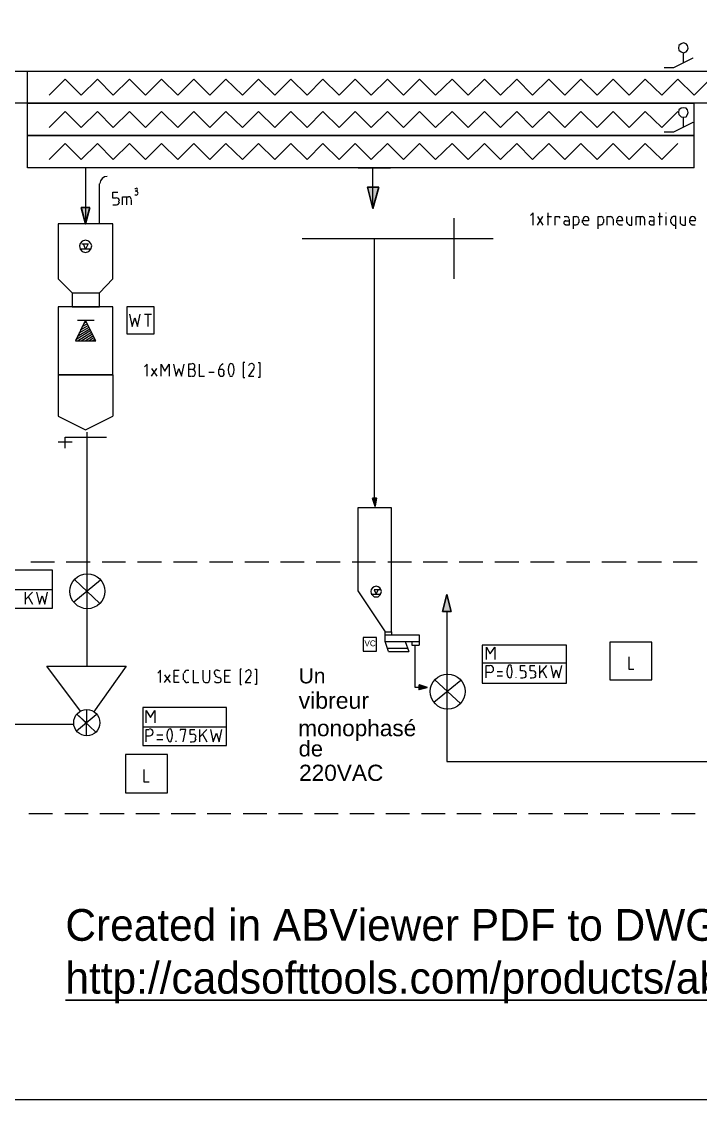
# Model space of a CAD drawing. Header units: millimetres. Extents: x 7 to 416, y 7 to 290.
# Drawn here: x 276.3 to 330, y 6.6 to 91.7 of the extents above; entities that cross this region are included whole.
import ezdxf

# ---------------------------------------------------------------- set-up
doc = ezdxf.new("R2010")
doc.units = ezdxf.units.MM
doc.header["$MEASUREMENT"] = 0
doc.layers.get('0').update_dxf_attribs({"linetype": 'CONTINUOUS'})
doc.styles.add('Arial$001', font='arial.ttf', dxfattribs={"height": 1.786464})

# ---------------------------------------------------------------- blocks, each defined once
blk = doc.blocks.new('Soft Gold')
at = {"color": 0, "true_color": 0x000001, "insert": (0, 0), "char_height": 0.05, "attachment_point": 1}
blk.add_mtext('Created in ABViewer PDF to DWG Converter by CADSoftTools\\P\\Lhttp://cadsofttools.com/products/abviewer/\\l', dxfattribs=at)

msp = doc.modelspace()

# ---------------------------------------------------------------- hatches: boundary and pattern name
at = {"true_color": 0x000007}
for points in [[(304.552, 78.628), (303.659, 78.628), (304.089, 76.941)], [(281.718, 77.023), (281.04, 77.023), (281.371, 75.716)], [(304.039, 54.057), (304.37, 54.057), (304.254, 53.428)], [(309.582, 45.122), (310.261, 45.122), (309.93, 46.446)]]:
    msp.add_hatch(color=0, dxfattribs=at).paths.add_polyline_path(points)
h = msp.add_hatch(color=0, dxfattribs=at)
h.paths.add_polyline_path([(307.729, 39.331), (308.358, 39.116), (307.729, 39.116)])
h.paths.add_polyline_path([(308.358, 39.116), (307.729, 39.116), (307.729, 38.95)])

# ---------------------------------------------------------------- linework, layer by layer
at = {"color": 0, "linetype": 'Continuous', "lineweight": 15, "true_color": 0x000007}
for points in [[(6.685, 6.585), (413.063, 6.585), (413.063, 290.091), (6.685, 290.091)], [(328.991, 89.598), (328.941, 89.814), (328.826, 89.946), (328.61, 90.029), (328.445, 89.946), (328.263, 89.814), (328.23, 89.598), (328.263, 89.433), (328.445, 89.301), (328.61, 89.218), (328.826, 89.301), (328.941, 89.433)], [(328.991, 84.519), (328.941, 84.734), (328.826, 84.866), (328.61, 84.899), (328.445, 84.866), (328.263, 84.734), (328.23, 84.519), (328.263, 84.353), (328.445, 84.188), (328.61, 84.138), (328.826, 84.188), (328.941, 84.353)], [(280.312, 69.18), (282.479, 69.18), (282.479, 70.289), (283.538, 71.397), (283.538, 75.716), (279.22, 75.716), (279.22, 71.397), (280.312, 70.289)], [(281.884, 73.979), (281.801, 74.177), (281.635, 74.359), (281.371, 74.442), (281.122, 74.359), (280.957, 74.177), (280.907, 73.979), (280.957, 73.714), (281.122, 73.549), (281.371, 73.466), (281.635, 73.549), (281.801, 73.714)], [(279.22, 69.18), (279.22, 63.803), (283.538, 63.803), (283.538, 69.18)], [(284.63, 67.029), (286.798, 67.029), (286.798, 69.18), (284.63, 69.18)], [(280.576, 66.483), (282.181, 66.483), (281.371, 68.121)]]:
    msp.add_lwpolyline(points, close=True, dxfattribs=at)
for points in [[(327.849, 88.076), (329.372, 88.837), (329.372, 88.837)], [(328.61, 88.457), (328.61, 89.218), (328.61, 89.218)], [(239.442, 85.247), (239.442, 87.778), (276.804, 87.778)], [(276.804, 85.247), (276.804, 87.778), (276.804, 87.778)], [(276.804, 87.778), (395.243, 87.778), (395.243, 87.778)], [(276.804, 85.247), (276.804, 87.778), (276.804, 87.778)], [(327.088, 88.076), (327.849, 88.076), (327.849, 88.076)], [(279.766, 87.15), (278.492, 85.876), (278.492, 85.876)], [(281.04, 85.876), (279.766, 87.15), (279.766, 87.15)], [(282.314, 87.15), (281.04, 85.876), (281.04, 85.876)], [(283.571, 85.876), (282.314, 87.15), (282.314, 87.15)], [(284.845, 87.15), (283.571, 85.876), (283.571, 85.876)], [(286.119, 85.876), (284.845, 87.15), (284.845, 87.15)], [(287.393, 87.15), (286.119, 85.876), (286.119, 85.876)], [(288.668, 85.876), (287.393, 87.15), (287.393, 87.15)], [(289.925, 87.15), (288.668, 85.876), (288.668, 85.876)], [(291.199, 85.876), (289.925, 87.15), (289.925, 87.15)], [(292.473, 87.15), (291.199, 85.876), (291.199, 85.876)], [(293.78, 85.876), (292.473, 87.15), (292.473, 87.15)], [(295.054, 87.15), (293.78, 85.876), (293.78, 85.876)], [(296.329, 85.876), (295.054, 87.15), (295.054, 87.15)], [(298.877, 85.876), (297.603, 87.15), (296.329, 85.876)], [(300.134, 87.15), (298.877, 85.876), (298.877, 85.876)], [(301.408, 85.876), (300.134, 87.15), (300.134, 87.15)], [(302.682, 87.15), (301.408, 85.876), (301.408, 85.876)], [(303.956, 85.876), (302.682, 87.15), (302.682, 87.15)], [(305.23, 87.15), (303.956, 85.876), (303.956, 85.876)], [(306.488, 85.876), (305.23, 87.15), (305.23, 87.15)], [(307.762, 87.15), (306.488, 85.876), (306.488, 85.876)], [(309.036, 85.876), (307.762, 87.15), (307.762, 87.15)], [(310.343, 87.15), (309.036, 85.876), (309.036, 85.876)], [(311.617, 85.876), (310.343, 87.15), (310.343, 87.15)], [(312.891, 87.15), (311.617, 85.876), (311.617, 85.876)], [(314.165, 85.876), (312.891, 87.15), (312.891, 87.15)], [(316.697, 85.876), (315.44, 87.15), (314.165, 85.876)], [(317.971, 87.15), (316.697, 85.876), (316.697, 85.876)], [(319.245, 85.876), (317.971, 87.15), (317.971, 87.15)], [(320.519, 87.15), (319.245, 85.876), (319.245, 85.876)], [(321.793, 85.876), (320.519, 87.15), (320.519, 87.15)], [(323.051, 87.15), (321.793, 85.876), (321.793, 85.876)], [(324.325, 85.876), (323.051, 87.15), (323.051, 87.15)], [(326.906, 85.876), (325.599, 87.15), (324.325, 85.876)], [(328.18, 87.15), (326.906, 85.876), (326.906, 85.876)], [(329.454, 85.876), (328.18, 87.15), (328.18, 87.15)], [(330.728, 87.15), (329.454, 85.876), (329.454, 85.876)], [(276.804, 85.247), (239.442, 85.247), (239.442, 85.247)], [(276.804, 85.247), (329.454, 85.247), (329.454, 85.247)], [(276.804, 82.699), (276.804, 85.247), (276.804, 85.247)], [(395.243, 85.247), (276.804, 85.247), (276.804, 85.247)], [(329.454, 82.699), (329.454, 85.247), (329.454, 85.247)], [(279.766, 84.601), (278.492, 83.327), (278.492, 83.327)], [(281.04, 83.327), (279.766, 84.601), (279.766, 84.601)], [(282.314, 84.601), (281.04, 83.327), (281.04, 83.327)], [(283.571, 83.327), (282.314, 84.601), (282.314, 84.601)], [(284.845, 84.601), (283.571, 83.327), (283.571, 83.327)], [(286.119, 83.327), (284.845, 84.601), (284.845, 84.601)], [(287.393, 84.601), (286.119, 83.327), (286.119, 83.327)], [(288.668, 83.327), (287.393, 84.601), (287.393, 84.601)], [(289.925, 84.601), (288.668, 83.327), (288.668, 83.327)], [(291.199, 83.327), (289.925, 84.601), (289.925, 84.601)], [(292.473, 84.601), (291.199, 83.327), (291.199, 83.327)], [(293.78, 83.327), (292.473, 84.601), (292.473, 84.601)], [(295.054, 84.601), (293.78, 83.327), (293.78, 83.327)], [(296.329, 83.327), (295.054, 84.601), (295.054, 84.601)], [(298.877, 83.327), (297.603, 84.601), (296.329, 83.327)], [(300.134, 84.601), (298.877, 83.327), (298.877, 83.327)], [(301.408, 83.327), (300.134, 84.601), (300.134, 84.601)], [(302.682, 84.601), (301.408, 83.327), (301.408, 83.327)], [(303.956, 83.327), (302.682, 84.601), (302.682, 84.601)], [(305.23, 84.601), (303.956, 83.327), (303.956, 83.327)], [(306.488, 83.327), (305.23, 84.601), (305.23, 84.601)], [(307.762, 84.601), (306.488, 83.327), (306.488, 83.327)], [(309.036, 83.327), (307.762, 84.601), (307.762, 84.601)], [(310.343, 84.601), (309.036, 83.327), (309.036, 83.327)], [(311.617, 83.327), (310.343, 84.601), (310.343, 84.601)], [(312.891, 84.601), (311.617, 83.327), (311.617, 83.327)], [(314.165, 83.327), (312.891, 84.601), (312.891, 84.601)], [(316.697, 83.327), (315.44, 84.601), (314.165, 83.327)], [(317.971, 84.601), (316.697, 83.327), (316.697, 83.327)], [(319.245, 83.327), (317.971, 84.601), (317.971, 84.601)], [(320.519, 84.601), (319.245, 83.327), (319.245, 83.327)], [(321.793, 83.327), (320.519, 84.601), (320.519, 84.601)], [(323.051, 84.601), (321.793, 83.327), (321.793, 83.327)], [(324.325, 83.327), (323.051, 84.601), (323.051, 84.601)], [(328.18, 84.601), (326.906, 83.327), (325.599, 84.601), (324.325, 83.327)], [(327.849, 82.996), (329.372, 83.758), (329.372, 83.758)], [(328.61, 83.377), (328.61, 84.138), (328.61, 84.138)], [(276.804, 82.699), (329.454, 82.699), (329.454, 82.699)], [(276.804, 80.15), (276.804, 82.699), (276.804, 82.699)], [(329.454, 82.699), (276.804, 82.699), (276.804, 82.699)], [(327.088, 82.996), (327.849, 82.996), (327.849, 82.996)], [(329.454, 80.15), (329.454, 82.699), (329.454, 82.699)], [(279.766, 82.07), (278.492, 80.796), (278.492, 80.796)], [(281.04, 80.796), (279.766, 82.07), (279.766, 82.07)], [(282.314, 82.07), (281.04, 80.796), (281.04, 80.796)], [(283.571, 80.796), (282.314, 82.07), (282.314, 82.07)], [(284.845, 82.07), (283.571, 80.796), (283.571, 80.796)], [(286.119, 80.796), (284.845, 82.07), (284.845, 82.07)], [(287.393, 82.07), (286.119, 80.796), (286.119, 80.796)], [(288.668, 80.796), (287.393, 82.07), (287.393, 82.07)], [(289.925, 82.07), (288.668, 80.796), (288.668, 80.796)], [(291.199, 80.796), (289.925, 82.07), (289.925, 82.07)], [(292.473, 82.07), (291.199, 80.796), (291.199, 80.796)], [(293.78, 80.796), (292.473, 82.07), (292.473, 82.07)], [(295.054, 82.07), (293.78, 80.796), (293.78, 80.796)], [(296.329, 80.796), (295.054, 82.07), (295.054, 82.07)], [(298.877, 80.796), (297.603, 82.07), (296.329, 80.796)], [(300.134, 82.07), (298.877, 80.796), (298.877, 80.796)], [(301.408, 80.796), (300.134, 82.07), (300.134, 82.07)], [(302.682, 82.07), (301.408, 80.796), (301.408, 80.796)], [(303.956, 80.796), (302.682, 82.07), (302.682, 82.07)], [(305.23, 82.07), (303.956, 80.796), (303.956, 80.796)], [(306.488, 80.796), (305.23, 82.07), (305.23, 82.07)], [(307.762, 82.07), (306.488, 80.796), (306.488, 80.796)], [(309.036, 80.796), (307.762, 82.07), (307.762, 82.07)], [(310.343, 82.07), (309.036, 80.796), (309.036, 80.796)], [(311.617, 80.796), (310.343, 82.07), (310.343, 82.07)], [(312.891, 82.07), (311.617, 80.796), (311.617, 80.796)], [(314.165, 80.796), (312.891, 82.07), (312.891, 82.07)], [(316.697, 80.796), (315.44, 82.07), (314.165, 80.796)], [(317.971, 82.07), (316.697, 80.796), (316.697, 80.796)], [(319.245, 80.796), (317.971, 82.07), (317.971, 82.07)], [(320.519, 82.07), (319.245, 80.796), (319.245, 80.796)], [(321.793, 80.796), (320.519, 82.07), (320.519, 82.07)], [(323.051, 82.07), (321.793, 80.796), (321.793, 80.796)], [(324.325, 80.796), (323.051, 82.07), (323.051, 82.07)], [(328.18, 82.07), (326.906, 80.796), (325.599, 82.07), (324.325, 80.796)], [(329.454, 80.15), (276.804, 80.15), (276.804, 80.15)], [(281.371, 80.15), (281.371, 75.716), (281.371, 75.716)], [(302.93, 80.15), (305.479, 80.15), (305.479, 80.15)], [(304.089, 76.941), (304.089, 80.15), (304.089, 80.15)], [(310.476, 76.179), (310.476, 71.397), (310.476, 71.397)], [(316.747, 75.633), (316.747, 76.593), (316.532, 76.394)], [(317.078, 75.633), (317.508, 76.295), (317.508, 76.295)], [(317.078, 76.295), (317.508, 75.633), (317.508, 75.633)], [(317.855, 76.295), (318.186, 76.295), (318.186, 76.295)], [(317.938, 75.633), (317.938, 76.593), (317.938, 76.593)], [(318.484, 75.633), (318.484, 76.295), (318.815, 76.295), (318.815, 76.179)], [(319.196, 76.295), (319.378, 76.295), (319.378, 76.295)], [(319.576, 76.097), (319.576, 75.633), (319.295, 75.633)], [(319.295, 75.964), (319.576, 75.964), (319.576, 75.964)], [(319.924, 75.336), (319.924, 76.295), (320.139, 76.295)], [(320.354, 76.097), (320.354, 75.832), (320.354, 75.832)], [(320.635, 75.799), (320.635, 76.047), (320.635, 76.047)], [(321.115, 76.047), (321.115, 75.964), (320.635, 75.964)], [(321.876, 75.336), (321.876, 76.295), (322.091, 76.295)], [(322.29, 76.097), (322.29, 75.832), (322.29, 75.832)], [(322.588, 75.633), (322.588, 76.295), (322.852, 76.295)], [(323.051, 76.097), (323.051, 75.633), (323.051, 75.633)], [(323.349, 75.799), (323.349, 76.047), (323.349, 76.047)], [(323.812, 76.047), (323.812, 75.964), (323.349, 75.964)], [(324.11, 76.295), (324.11, 75.832), (324.11, 75.832)], [(324.325, 75.633), (324.54, 75.633), (324.54, 76.295)], [(324.871, 75.633), (324.871, 76.295), (325.351, 76.295)], [(325.218, 75.633), (325.218, 76.295), (325.218, 76.295)], [(325.549, 76.097), (325.549, 75.633), (325.549, 75.633)], [(325.897, 76.295), (326.112, 76.295), (326.112, 76.295)], [(326.277, 76.097), (326.277, 75.633), (326.029, 75.633)], [(326.029, 75.964), (326.277, 75.964), (326.277, 75.964)], [(326.608, 76.295), (326.956, 76.295), (326.956, 76.295)], [(326.741, 75.633), (326.741, 76.593), (326.741, 76.593)], [(327.254, 76.56), (327.254, 76.593), (327.254, 76.593)], [(327.254, 75.633), (327.254, 76.295), (327.254, 76.295)], [(327.585, 76.097), (327.585, 75.832), (327.585, 75.832)], [(328.015, 75.336), (328.015, 76.295), (327.8, 76.295)], [(328.346, 76.295), (328.346, 75.832), (328.346, 75.832)], [(328.528, 75.633), (328.776, 75.633), (328.776, 76.295)], [(329.107, 75.799), (329.107, 76.047), (329.107, 76.047)], [(329.537, 76.047), (329.537, 75.964), (329.107, 75.964)], [(320.139, 75.633), (319.924, 75.633), (319.924, 75.633)], [(321.115, 75.633), (320.817, 75.633), (320.817, 75.633)], [(322.091, 75.633), (321.876, 75.633), (321.876, 75.633)], [(323.812, 75.633), (323.531, 75.633), (323.531, 75.633)], [(327.8, 75.633), (328.015, 75.633), (328.015, 75.633)], [(329.537, 75.633), (329.289, 75.633), (329.289, 75.633)], [(281.073, 74.144), (281.586, 74.144), (281.371, 73.714), (281.205, 74.144)], [(298.496, 74.574), (313.57, 74.574), (313.57, 74.574)], [(281.801, 73.714), (280.957, 73.714), (280.957, 73.714)], [(280.312, 70.289), (282.479, 70.289), (282.479, 70.289)], [(280.742, 68.121), (282.049, 68.121), (282.049, 68.121)], [(280.825, 68.121), (281.933, 68.121), (281.933, 68.121)], [(284.845, 68.601), (285.06, 67.625), (285.276, 68.303), (285.491, 67.625), (285.689, 68.601)], [(286.037, 68.601), (286.583, 68.601), (286.583, 68.601)], [(286.335, 67.625), (286.335, 68.601), (286.335, 68.601)], [(280.609, 66.599), (281.801, 67.327), (281.801, 67.327)], [(280.742, 66.864), (281.718, 67.443), (281.718, 67.443)], [(280.874, 67.112), (281.668, 67.575), (281.668, 67.575)], [(280.99, 67.36), (281.586, 67.708), (281.586, 67.708)], [(281.122, 67.625), (281.503, 67.823), (281.503, 67.823)], [(281.255, 67.873), (281.453, 68.005), (281.453, 68.005)], [(280.742, 66.483), (281.85, 67.162), (281.85, 67.162)], [(281.04, 66.483), (281.933, 67.029), (281.933, 67.029)], [(281.338, 66.483), (282.016, 66.897), (282.016, 66.897)], [(281.635, 66.483), (282.049, 66.765), (282.049, 66.765)], [(281.933, 66.483), (282.132, 66.649), (282.132, 66.649)], [(293.962, 64.779), (293.83, 64.779), (293.83, 63.588), (293.962, 63.588)], [(295.021, 64.779), (295.137, 64.779), (295.137, 63.588), (295.021, 63.588)], [(286.252, 63.687), (286.252, 64.647), (286.037, 64.448)], [(286.583, 63.687), (287.013, 64.316), (287.013, 64.316)], [(286.583, 64.316), (287.013, 63.687), (287.013, 63.687)], [(287.344, 63.687), (287.344, 64.647), (287.642, 64.101), (287.989, 64.647), (287.989, 63.687)], [(288.32, 64.647), (288.535, 63.687), (288.75, 64.316), (288.965, 63.687), (289.164, 64.647)], [(289.76, 64.647), (289.511, 64.647), (289.511, 63.687)], [(289.76, 64.233), (289.511, 64.233), (289.511, 64.233)], [(290.355, 64.647), (290.355, 63.687), (290.785, 63.687)], [(291.116, 64.018), (291.547, 64.018), (291.547, 64.018)], [(291.878, 64.233), (291.878, 63.885), (291.878, 63.885)], [(292.093, 64.233), (291.878, 64.233), (291.878, 64.233)], [(292.308, 63.885), (292.308, 64.018), (292.308, 64.018)], [(294.674, 64.316), (294.26, 63.687), (294.674, 63.687)], [(283.538, 63.803), (279.22, 63.803), (279.22, 60.543), (281.371, 59.451), (283.538, 60.543)], [(283.538, 63.803), (283.538, 60.543), (283.538, 60.543)], [(289.511, 63.687), (289.76, 63.687), (289.76, 63.687)], [(279.766, 58.888), (283.025, 58.888), (283.025, 58.888)], [(279.766, 58.011), (279.766, 58.26), (279.766, 58.508), (279.766, 58.888)], [(279.22, 58.508), (280.312, 58.508), (280.312, 58.508)], [(309.93, 45.122), (309.93, 33.275), (349.194, 33.275)], [(287.311, 39.496), (287.311, 40.472), (287.096, 40.257)], [(287.609, 39.496), (288.072, 40.125), (288.072, 40.125)], [(287.609, 40.125), (288.072, 39.496), (288.072, 39.496)], [(288.783, 39.496), (288.37, 39.496), (288.37, 40.472), (288.783, 40.472)], [(288.701, 40.009), (288.37, 40.009), (288.37, 40.009)], [(289.131, 39.711), (289.131, 40.208), (289.131, 40.208)], [(289.379, 40.472), (289.545, 40.472), (289.545, 40.472)], [(289.892, 40.472), (289.892, 39.496), (290.322, 39.496)], [(290.653, 40.472), (290.653, 39.744), (290.653, 39.744)], [(291.199, 39.744), (291.199, 40.472), (291.199, 40.472)], [(291.629, 40.042), (291.927, 39.877), (291.927, 39.877)], [(292.821, 39.496), (292.39, 39.496), (292.39, 40.472), (292.821, 40.472)], [(292.721, 40.009), (292.39, 40.009), (292.39, 40.009)], [(293.698, 40.555), (293.582, 40.555), (293.582, 39.364), (293.698, 39.364)], [(294.426, 40.125), (293.995, 39.496), (294.426, 39.496)], [(294.757, 40.555), (294.889, 40.555), (294.889, 39.364), (294.757, 39.364)], [(289.545, 39.496), (289.379, 39.496), (289.379, 39.496)], [(280.444, 36.187), (273.66, 36.187), (273.66, 36.187)]]:
    msp.add_lwpolyline(points, dxfattribs=at)
at = {"color": 0, "linetype": 'Continuous', "lineweight": 15, "true_color": 0x000006}
for points in [[(282.479, 75.716), (282.479, 78.893), (282.479, 78.893)], [(324.292, 41.531), (324.292, 40.555), (324.705, 40.555)], [(285.987, 32.629), (285.987, 31.653), (286.417, 31.653)]]:
    msp.add_lwpolyline(points, dxfattribs=at)
at = {"color": 0, "linetype": 'Continuous', "lineweight": 15, "true_color": 0x000001}
for points in [[(285.276, 78.512), (285.358, 78.512), (285.358, 78.512)], [(283.786, 77.751), (283.538, 77.751), (283.538, 78.215), (283.919, 78.215)], [(284.001, 77.453), (284.001, 77.536), (284.001, 77.536)], [(284.299, 77.238), (284.299, 77.867), (284.763, 77.867)], [(284.63, 77.238), (284.63, 77.867), (284.63, 77.867)], [(284.978, 77.652), (284.978, 77.238), (284.978, 77.238)], [(285.358, 77.999), (285.276, 77.999), (285.276, 77.999)], [(285.358, 78.297), (285.309, 78.297), (285.309, 78.297)], [(283.538, 77.238), (283.786, 77.238), (283.786, 77.238)]]:
    msp.add_lwpolyline(points, dxfattribs=at)
at = {"color": 0, "linetype": 'Continuous', "lineweight": -2, "true_color": 0x000007}
for points in [[(304.552, 78.628), (303.659, 78.628), (304.089, 76.941)], [(281.718, 77.023), (281.04, 77.023), (281.371, 75.716)], [(304.039, 54.057), (304.37, 54.057), (304.254, 53.428)], [(309.582, 45.122), (310.261, 45.122), (309.93, 46.446)], [(307.729, 39.331), (308.358, 39.116), (307.729, 39.116)], [(308.358, 39.116), (307.729, 39.116), (307.729, 38.95)]]:
    msp.add_lwpolyline(points, close=True, dxfattribs=at)
at = {"color": 0, "linetype": 'Continuous', "lineweight": 5, "true_color": 0x000007}
for points in [[(304.205, 54.057), (304.205, 74.574), (304.205, 74.574)], [(281.503, 40.803), (281.503, 59.269), (281.503, 59.269)], [(282.562, 47.587), (280.444, 45.85), (280.444, 45.85)], [(280.527, 47.62), (282.479, 45.767), (282.479, 45.767)], [(305.313, 41.945), (305.048, 42.756), (305.048, 43.517), (305.561, 43.517), (305.561, 43.269)], [(305.048, 43.269), (307.729, 43.269), (307.729, 43.269)], [(305.048, 42.756), (307.729, 42.756), (307.729, 42.756)], [(306.62, 42.756), (306.918, 41.945), (306.918, 41.945)], [(307.166, 42.756), (307.166, 42.458), (307.729, 42.458)], [(307.729, 43.269), (307.729, 42.458), (307.729, 42.458)], [(305.23, 42.21), (306.835, 42.21), (306.835, 42.21)], [(305.313, 41.945), (306.918, 41.945), (306.918, 41.945)], [(307.431, 39.116), (307.431, 42.458), (307.431, 42.458)], [(280.99, 37.246), (278.326, 40.803), (284.597, 40.803), (282.016, 37.163)], [(311.022, 39.662), (308.904, 37.924), (308.904, 37.924)], [(308.986, 39.711), (310.989, 37.841), (310.989, 37.841)], [(308.358, 39.116), (307.431, 39.116), (307.431, 39.116)], [(282.231, 36.948), (280.659, 35.674), (280.659, 35.674)], [(281.453, 36.319), (280.692, 36.998), (282.181, 35.591)], [(281.453, 37.329), (281.42, 35.293), (281.42, 35.293)]]:
    msp.add_lwpolyline(points, dxfattribs=at)
for points in [[(304.37, 54.057), (304.039, 54.057), (304.254, 53.428)], [(302.897, 53.296), (302.897, 46.743), (305.048, 43.517), (305.561, 43.517), (305.561, 53.296)], [(303.311, 43.054), (303.311, 41.995), (304.37, 41.995), (304.37, 43.054)], [(307.729, 39.331), (307.729, 38.95), (308.358, 39.116)]]:
    msp.add_lwpolyline(points, close=True, dxfattribs=at)
at = {"color": 0, "linetype": 'Continuous', "lineweight": 20, "true_color": 0xbababa}
for points in [[(277.052, 49.027), (278.922, 49.027), (278.922, 49.027)], [(279.848, 49.027), (281.751, 49.027), (281.751, 49.027)], [(282.694, 49.027), (284.548, 49.027), (284.548, 49.027)], [(285.491, 49.027), (287.393, 49.027), (287.393, 49.027)], [(288.32, 49.027), (290.19, 49.027), (290.19, 49.027)], [(291.166, 49.027), (293.019, 49.027), (293.019, 49.027)], [(293.962, 49.027), (295.865, 49.027), (295.865, 49.027)], [(296.792, 49.027), (298.662, 49.027), (298.662, 49.027)], [(299.588, 49.027), (301.491, 49.027), (301.491, 49.027)], [(302.434, 49.027), (304.287, 49.027), (304.287, 49.027)], [(305.264, 49.027), (307.133, 49.027), (307.133, 49.027)], [(308.06, 49.027), (309.963, 49.027), (309.963, 49.027)], [(310.906, 49.027), (312.759, 49.027), (312.759, 49.027)], [(313.702, 49.027), (315.605, 49.027), (315.605, 49.027)], [(316.532, 49.027), (318.401, 49.027), (318.401, 49.027)], [(319.378, 49.027), (321.231, 49.027), (321.231, 49.027)], [(322.174, 49.027), (324.077, 49.027), (324.077, 49.027)], [(325.003, 49.027), (326.873, 49.027), (326.873, 49.027)], [(327.8, 49.027), (329.702, 49.027), (329.702, 49.027)], [(276.887, 29.155), (278.756, 29.155), (278.756, 29.155)], [(279.733, 29.155), (281.586, 29.155), (281.586, 29.155)], [(282.512, 29.155), (284.432, 29.155), (284.432, 29.155)], [(285.358, 29.155), (287.228, 29.155), (287.228, 29.155)], [(288.155, 29.155), (290.057, 29.155), (290.057, 29.155)], [(290.984, 29.155), (292.854, 29.155), (292.854, 29.155)], [(293.83, 29.155), (295.7, 29.155), (295.7, 29.155)], [(296.626, 29.155), (298.529, 29.155), (298.529, 29.155)], [(299.456, 29.155), (301.326, 29.155), (301.326, 29.155)], [(302.252, 29.155), (304.171, 29.155), (304.171, 29.155)], [(305.098, 29.155), (306.968, 29.155), (306.968, 29.155)], [(307.927, 29.155), (309.797, 29.155), (309.797, 29.155)], [(310.724, 29.155), (312.643, 29.155), (312.643, 29.155)], [(313.57, 29.155), (315.44, 29.155), (315.44, 29.155)], [(316.366, 29.155), (318.269, 29.155), (318.269, 29.155)], [(319.196, 29.155), (321.065, 29.155), (321.065, 29.155)], [(322.042, 29.155), (323.911, 29.155), (323.911, 29.155)], [(324.838, 29.155), (326.741, 29.155), (326.741, 29.155)], [(327.667, 29.155), (329.537, 29.155), (329.537, 29.155)]]:
    msp.add_lwpolyline(points, dxfattribs=at)
at = {"color": 0, "linetype": 'Continuous', "lineweight": 15, "true_color": 0x000005}
for points in [[(272.138, 45.387), (278.756, 45.387), (278.756, 48.382), (272.138, 48.382)], [(312.726, 39.446), (319.378, 39.446), (319.378, 42.458), (312.726, 42.458)], [(285.904, 34.532), (292.523, 34.532), (292.523, 37.544), (285.904, 37.544)]]:
    msp.add_lwpolyline(points, close=True, dxfattribs=at)
for points in [[(272.138, 46.859), (278.756, 46.859), (278.756, 46.859)], [(276.638, 45.684), (276.638, 46.644), (276.638, 46.644)], [(277.184, 46.644), (276.638, 46.065), (276.638, 46.065)], [(276.837, 46.313), (277.184, 45.684), (277.184, 45.684)], [(277.515, 46.644), (277.73, 45.684), (277.946, 46.363), (278.161, 45.684), (278.376, 46.644)], [(313.057, 41.316), (313.057, 42.292), (313.355, 41.78), (313.702, 42.292), (313.702, 41.316)], [(312.759, 41.068), (319.378, 41.068), (319.378, 41.068)], [(313.024, 39.877), (313.024, 40.853), (313.322, 40.853)], [(313.322, 40.29), (313.024, 40.29), (313.024, 40.29)], [(314.331, 40.34), (313.901, 40.34), (313.901, 40.34)], [(313.901, 40.042), (314.331, 40.042), (314.331, 40.042)], [(315.936, 40.423), (315.737, 40.423), (315.737, 40.853), (316.118, 40.853)], [(316.151, 40.092), (316.151, 40.175), (316.151, 40.175)], [(316.697, 40.423), (316.499, 40.423), (316.499, 40.853), (316.879, 40.853)], [(316.912, 40.092), (316.912, 40.175), (316.912, 40.175)], [(317.26, 39.877), (317.26, 40.853), (317.26, 40.853)], [(317.806, 40.853), (317.26, 40.257), (317.26, 40.257)], [(317.458, 40.472), (317.806, 39.877), (317.806, 39.877)], [(318.137, 40.853), (318.352, 39.877), (318.567, 40.505), (318.782, 39.877), (318.997, 40.853)], [(315.39, 39.877), (315.39, 39.91), (315.39, 39.91)], [(315.737, 39.877), (315.936, 39.877), (315.936, 39.877)], [(316.499, 39.877), (316.697, 39.877), (316.697, 39.877)], [(286.169, 36.319), (286.169, 37.295), (286.5, 36.733), (286.847, 37.295), (286.847, 36.319)], [(285.904, 36.021), (292.523, 36.021), (292.523, 36.021)], [(286.169, 34.83), (286.169, 35.806), (286.417, 35.806)], [(289.081, 34.83), (289.296, 35.806), (288.866, 35.806), (288.866, 35.724)], [(289.842, 35.393), (289.644, 35.393), (289.644, 35.806), (290.024, 35.806)], [(290.405, 34.83), (290.405, 35.806), (290.405, 35.806)], [(290.951, 35.806), (290.405, 35.211), (290.405, 35.211)], [(291.249, 35.806), (291.464, 34.83), (291.712, 35.508), (291.927, 34.83), (292.142, 35.806)], [(286.417, 35.26), (286.169, 35.26), (286.169, 35.26)], [(287.476, 35.343), (287.013, 35.343), (287.013, 35.343)], [(287.013, 34.996), (287.476, 34.996), (287.476, 34.996)], [(288.535, 34.83), (288.535, 34.913), (288.535, 34.913)], [(290.057, 35.045), (290.057, 35.178), (290.057, 35.178)], [(290.603, 35.475), (290.951, 34.83), (290.951, 34.83)], [(289.644, 34.83), (289.842, 34.83), (289.842, 34.83)]]:
    msp.add_lwpolyline(points, dxfattribs=at)
at = {"color": 0, "linetype": 'Continuous', "lineweight": 5, "true_color": 0x000001}
msp.add_lwpolyline([(304.751, 46.694), (304.718, 46.859), (304.635, 46.992), (304.502, 47.074), (304.337, 47.124), (304.171, 47.074), (304.039, 46.992), (303.956, 46.859), (303.907, 46.694), (303.956, 46.528), (304.039, 46.396), (304.171, 46.264), (304.337, 46.264), (304.502, 46.264), (304.635, 46.396), (304.718, 46.528)], close=True, dxfattribs=at)
for points in [[(304.635, 46.826), (304.171, 46.826), (304.337, 46.479), (304.502, 46.826)], [(303.956, 46.479), (304.718, 46.479), (304.718, 46.479)]]:
    msp.add_lwpolyline(points, dxfattribs=at)
at = {"color": 0, "linetype": 'Continuous', "lineweight": 15, "true_color": 0x000006}
for points in [[(322.803, 39.711), (326.112, 39.711), (326.112, 42.706), (322.803, 42.706)], [(284.548, 30.809), (287.857, 30.809), (287.857, 33.821), (284.548, 33.821)]]:
    msp.add_lwpolyline(points, close=True, dxfattribs=at)
msp.add_open_spline([(283.091, 79.472), (282.777, 79.472), (282.512, 79.224), (282.512, 78.91)], degree=3, dxfattribs=at)
at = {"color": 0, "linetype": 'Continuous', "lineweight": 15, "true_color": 0x000001}
for points in [[(285.375, 78.33), (285.441, 78.33), (285.491, 78.38), (285.491, 78.446), (285.491, 78.446), (285.491, 78.496), (285.441, 78.546), (285.375, 78.546)], [(285.375, 77.999), (285.458, 77.999), (285.524, 78.066), (285.524, 78.148), (285.524, 78.148), (285.524, 78.231), (285.458, 78.297), (285.375, 78.297)]]:
    msp.add_open_spline(points, degree=3, knots=[0, 0, 0, 0, 0.125, 0.125, 0.125, 0.125, 1, 1, 1, 1], dxfattribs=at)
for points in [[(284.051, 77.553), (284.051, 77.685), (283.935, 77.784), (283.819, 77.784)], [(283.819, 77.238), (283.935, 77.238), (284.051, 77.338), (284.051, 77.47)], [(284.978, 77.685), (284.978, 77.784), (284.895, 77.867), (284.779, 77.867)]]:
    msp.add_open_spline(points, degree=3, dxfattribs=at)
at = {"color": 0, "linetype": 'Continuous', "lineweight": 15, "true_color": 0x000007}
for points in [[(319.311, 75.964), (319.229, 75.964), (319.162, 75.898), (319.162, 75.815), (319.162, 75.815), (319.162, 75.733), (319.229, 75.666), (319.311, 75.666)], [(321.148, 76.064), (321.148, 76.196), (321.049, 76.295), (320.916, 76.295), (320.916, 76.295), (320.784, 76.295), (320.685, 76.196), (320.685, 76.064)], [(323.812, 76.064), (323.812, 76.196), (323.713, 76.295), (323.58, 76.295), (323.58, 76.295), (323.465, 76.295), (323.349, 76.196), (323.349, 76.064)], [(326.046, 75.964), (325.963, 75.964), (325.897, 75.898), (325.897, 75.815), (325.897, 75.815), (325.897, 75.733), (325.963, 75.666), (326.046, 75.666)], [(329.587, 76.064), (329.587, 76.196), (329.471, 76.295), (329.355, 76.295), (329.355, 76.295), (329.223, 76.295), (329.107, 76.196), (329.107, 76.064)], [(289.793, 64.233), (289.909, 64.233), (290.024, 64.332), (290.024, 64.465), (290.024, 64.465), (290.024, 64.597), (289.909, 64.696), (289.793, 64.696)], [(293.003, 64.63), (292.97, 64.68), (292.92, 64.696), (292.87, 64.696), (292.87, 64.696), (292.837, 64.696), (292.788, 64.68), (292.754, 64.63)], [(294.69, 64.332), (294.724, 64.415), (294.724, 64.498), (294.69, 64.58), (294.69, 64.58), (294.641, 64.647), (294.575, 64.696), (294.492, 64.696)], [(289.793, 63.687), (289.942, 63.687), (290.057, 63.803), (290.057, 63.952), (290.057, 63.952), (290.057, 64.101), (289.942, 64.233), (289.793, 64.233)], [(291.878, 63.919), (291.878, 63.786), (291.993, 63.687), (292.109, 63.687), (292.109, 63.687), (292.242, 63.687), (292.341, 63.786), (292.341, 63.919)], [(292.341, 64.018), (292.357, 64.067), (292.341, 64.134), (292.291, 64.183), (292.291, 64.183), (292.242, 64.216), (292.192, 64.233), (292.126, 64.233)], [(292.754, 63.737), (292.788, 63.703), (292.837, 63.687), (292.87, 63.687), (292.87, 63.687), (292.92, 63.687), (292.97, 63.703), (293.003, 63.737)], [(291.778, 40.505), (291.662, 40.505), (291.58, 40.439), (291.547, 40.323), (291.547, 40.323), (291.53, 40.224), (291.58, 40.125), (291.662, 40.075)], [(294.426, 40.158), (294.475, 40.224), (294.475, 40.323), (294.442, 40.39), (294.442, 40.39), (294.393, 40.472), (294.31, 40.505), (294.227, 40.505)], [(290.653, 39.761), (290.653, 39.612), (290.769, 39.496), (290.934, 39.496), (290.934, 39.496), (291.083, 39.496), (291.199, 39.612), (291.199, 39.761)], [(291.861, 39.496), (291.977, 39.496), (292.06, 39.562), (292.093, 39.678), (292.093, 39.678), (292.109, 39.777), (292.06, 39.893), (291.96, 39.926)]]:
    msp.add_open_spline(points, degree=3, knots=[0, 0, 0, 0, 0.125, 0.125, 0.125, 0.125, 1, 1, 1, 1], dxfattribs=at)
for points in [[(319.576, 76.113), (319.576, 76.212), (319.493, 76.295), (319.394, 76.295)], [(320.354, 76.113), (320.354, 76.212), (320.255, 76.295), (320.155, 76.295)], [(320.155, 75.666), (320.255, 75.666), (320.354, 75.749), (320.354, 75.865)], [(320.685, 75.815), (320.685, 75.733), (320.751, 75.666), (320.834, 75.666)], [(322.29, 76.113), (322.29, 76.212), (322.207, 76.295), (322.108, 76.295)], [(322.108, 75.666), (322.207, 75.666), (322.29, 75.749), (322.29, 75.865)], [(323.051, 76.113), (323.051, 76.212), (322.968, 76.295), (322.869, 76.295)], [(323.398, 75.815), (323.398, 75.733), (323.465, 75.666), (323.547, 75.666)], [(324.159, 75.865), (324.159, 75.749), (324.242, 75.666), (324.341, 75.666)], [(325.549, 76.113), (325.549, 76.212), (325.467, 76.295), (325.367, 76.295)], [(326.327, 76.113), (326.327, 76.212), (326.228, 76.295), (326.128, 76.295)], [(327.816, 76.295), (327.717, 76.295), (327.634, 76.212), (327.634, 76.113)], [(327.634, 75.865), (327.634, 75.749), (327.717, 75.666), (327.816, 75.666)], [(328.346, 75.865), (328.346, 75.749), (328.445, 75.666), (328.544, 75.666)], [(329.156, 75.815), (329.156, 75.733), (329.223, 75.666), (329.305, 75.666)], [(294.492, 64.696), (294.376, 64.696), (294.293, 64.63), (294.26, 64.531)], [(292.242, 64.663), (292.06, 64.597), (291.944, 64.431), (291.927, 64.233)], [(292.754, 64.647), (292.606, 64.365), (292.606, 64.051), (292.754, 63.786)], [(293.003, 63.786), (293.152, 64.051), (293.152, 64.365), (293.003, 64.647)], [(289.396, 40.472), (289.28, 40.472), (289.164, 40.357), (289.164, 40.241)], [(292.01, 40.406), (291.927, 40.456), (291.828, 40.472), (291.745, 40.472)], [(294.227, 40.472), (294.128, 40.472), (294.045, 40.406), (294.012, 40.29)], [(289.164, 39.728), (289.164, 39.595), (289.28, 39.496), (289.396, 39.496)], [(291.547, 39.595), (291.646, 39.529), (291.762, 39.496), (291.878, 39.496)]]:
    msp.add_open_spline(points, degree=3, dxfattribs=at)
at = {"color": 0, "linetype": 'Continuous', "lineweight": 5, "true_color": 0x000007}
for points in [[(282.909, 46.71), (282.909, 47.471), (282.281, 48.1), (281.52, 48.1), (281.52, 48.1), (280.758, 48.1), (280.146, 47.471), (280.146, 46.71), (280.146, 46.71), (280.146, 45.949), (280.758, 45.337), (281.52, 45.337), (281.52, 45.337), (282.281, 45.337), (282.909, 45.949), (282.909, 46.71)], [(311.369, 38.801), (311.369, 39.562), (310.757, 40.175), (309.996, 40.175), (309.996, 40.175), (309.235, 40.175), (308.606, 39.562), (308.606, 38.801), (308.606, 38.801), (308.606, 38.04), (309.235, 37.411), (309.996, 37.411), (309.996, 37.411), (310.757, 37.411), (311.369, 38.04), (311.369, 38.801)], [(282.512, 36.336), (282.512, 36.915), (282.049, 37.378), (281.486, 37.378), (281.486, 37.378), (280.907, 37.378), (280.444, 36.915), (280.444, 36.336), (280.444, 36.336), (280.444, 35.757), (280.907, 35.293), (281.486, 35.293), (281.486, 35.293), (282.049, 35.293), (282.512, 35.757), (282.512, 36.336)]]:
    msp.add_open_spline(points, degree=3, knots=[0, 0, 0, 0, 0.0625, 0.0625, 0.0625, 0.0625, 0.125, 0.125, 0.125, 0.125, 0.1875, 0.1875, 0.1875, 0.1875, 1, 1, 1, 1], dxfattribs=at)
at = {"color": 0, "linetype": 'Continuous', "lineweight": 15, "true_color": 0x000005}
for points in [[(315.026, 40.836), (314.993, 40.869), (314.943, 40.886), (314.91, 40.886), (314.91, 40.886), (314.86, 40.886), (314.811, 40.869), (314.778, 40.836)], [(313.338, 40.29), (313.487, 40.29), (313.619, 40.423), (313.619, 40.572), (313.619, 40.572), (313.619, 40.721), (313.487, 40.853), (313.338, 40.853)], [(314.778, 39.943), (314.811, 39.893), (314.86, 39.877), (314.91, 39.877), (314.91, 39.877), (314.943, 39.877), (314.993, 39.893), (315.026, 39.943)], [(286.434, 35.293), (286.583, 35.293), (286.715, 35.426), (286.715, 35.575), (286.715, 35.575), (286.715, 35.724), (286.583, 35.856), (286.434, 35.856)], [(288.171, 35.79), (288.138, 35.823), (288.088, 35.856), (288.055, 35.856), (288.055, 35.856), (288.006, 35.856), (287.956, 35.823), (287.923, 35.79)], [(287.923, 34.896), (287.956, 34.863), (288.006, 34.83), (288.055, 34.83), (288.055, 34.83), (288.088, 34.83), (288.138, 34.863), (288.171, 34.896)]]:
    msp.add_open_spline(points, degree=3, knots=[0, 0, 0, 0, 0.125, 0.125, 0.125, 0.125, 1, 1, 1, 1], dxfattribs=at)
for points in [[(314.778, 40.787), (314.629, 40.522), (314.629, 40.208), (314.778, 39.926)], [(314.993, 39.926), (315.125, 40.208), (315.125, 40.522), (314.993, 40.787)], [(316.201, 40.191), (316.201, 40.323), (316.085, 40.423), (315.969, 40.423)], [(315.969, 39.877), (316.085, 39.877), (316.201, 39.976), (316.201, 40.108)], [(316.962, 40.191), (316.962, 40.323), (316.846, 40.423), (316.73, 40.423)], [(316.73, 39.877), (316.846, 39.877), (316.962, 39.976), (316.962, 40.108)], [(287.923, 35.79), (287.774, 35.525), (287.774, 35.194), (287.923, 34.929)], [(288.138, 34.929), (288.27, 35.194), (288.27, 35.525), (288.138, 35.79)], [(290.107, 35.194), (290.107, 35.326), (289.991, 35.426), (289.875, 35.426)], [(289.875, 34.83), (289.991, 34.83), (290.107, 34.946), (290.107, 35.062)]]:
    msp.add_open_spline(points, degree=3, dxfattribs=at)

# ---------------------------------------------------------------- block references
at = {"color": 0, "true_color": 0x000000, "xscale": 50.110633588993, "yscale": 50.110633588993}
msp.add_blockref('Soft Gold', (279.788, 21.619), dxfattribs=at)

# ---------------------------------------------------------------- texts
at = {"color": 0, "true_color": 0x000007, "style": 'Arial$001'}
msp.add_text('VC', height=0.4647, dxfattribs=at).set_placement((303.41, 42.369))
at = {"color": 0, "true_color": 0x000003, "style": 'Arial$001'}
for s, height, p in [('Un', 1.1882, (298.215, 39.439)), ('vibreur', 1.3023, (298.215, 37.439)), ('monophasé', 1.277, (298.182, 35.271)), ('de', 1.2415, (298.215, 33.668)), ('220VAC', 1.2796, (298.248, 31.739))]:
    msp.add_text(s, height=height, dxfattribs=at).set_placement(p)

doc.saveas('drawing.dxf')
